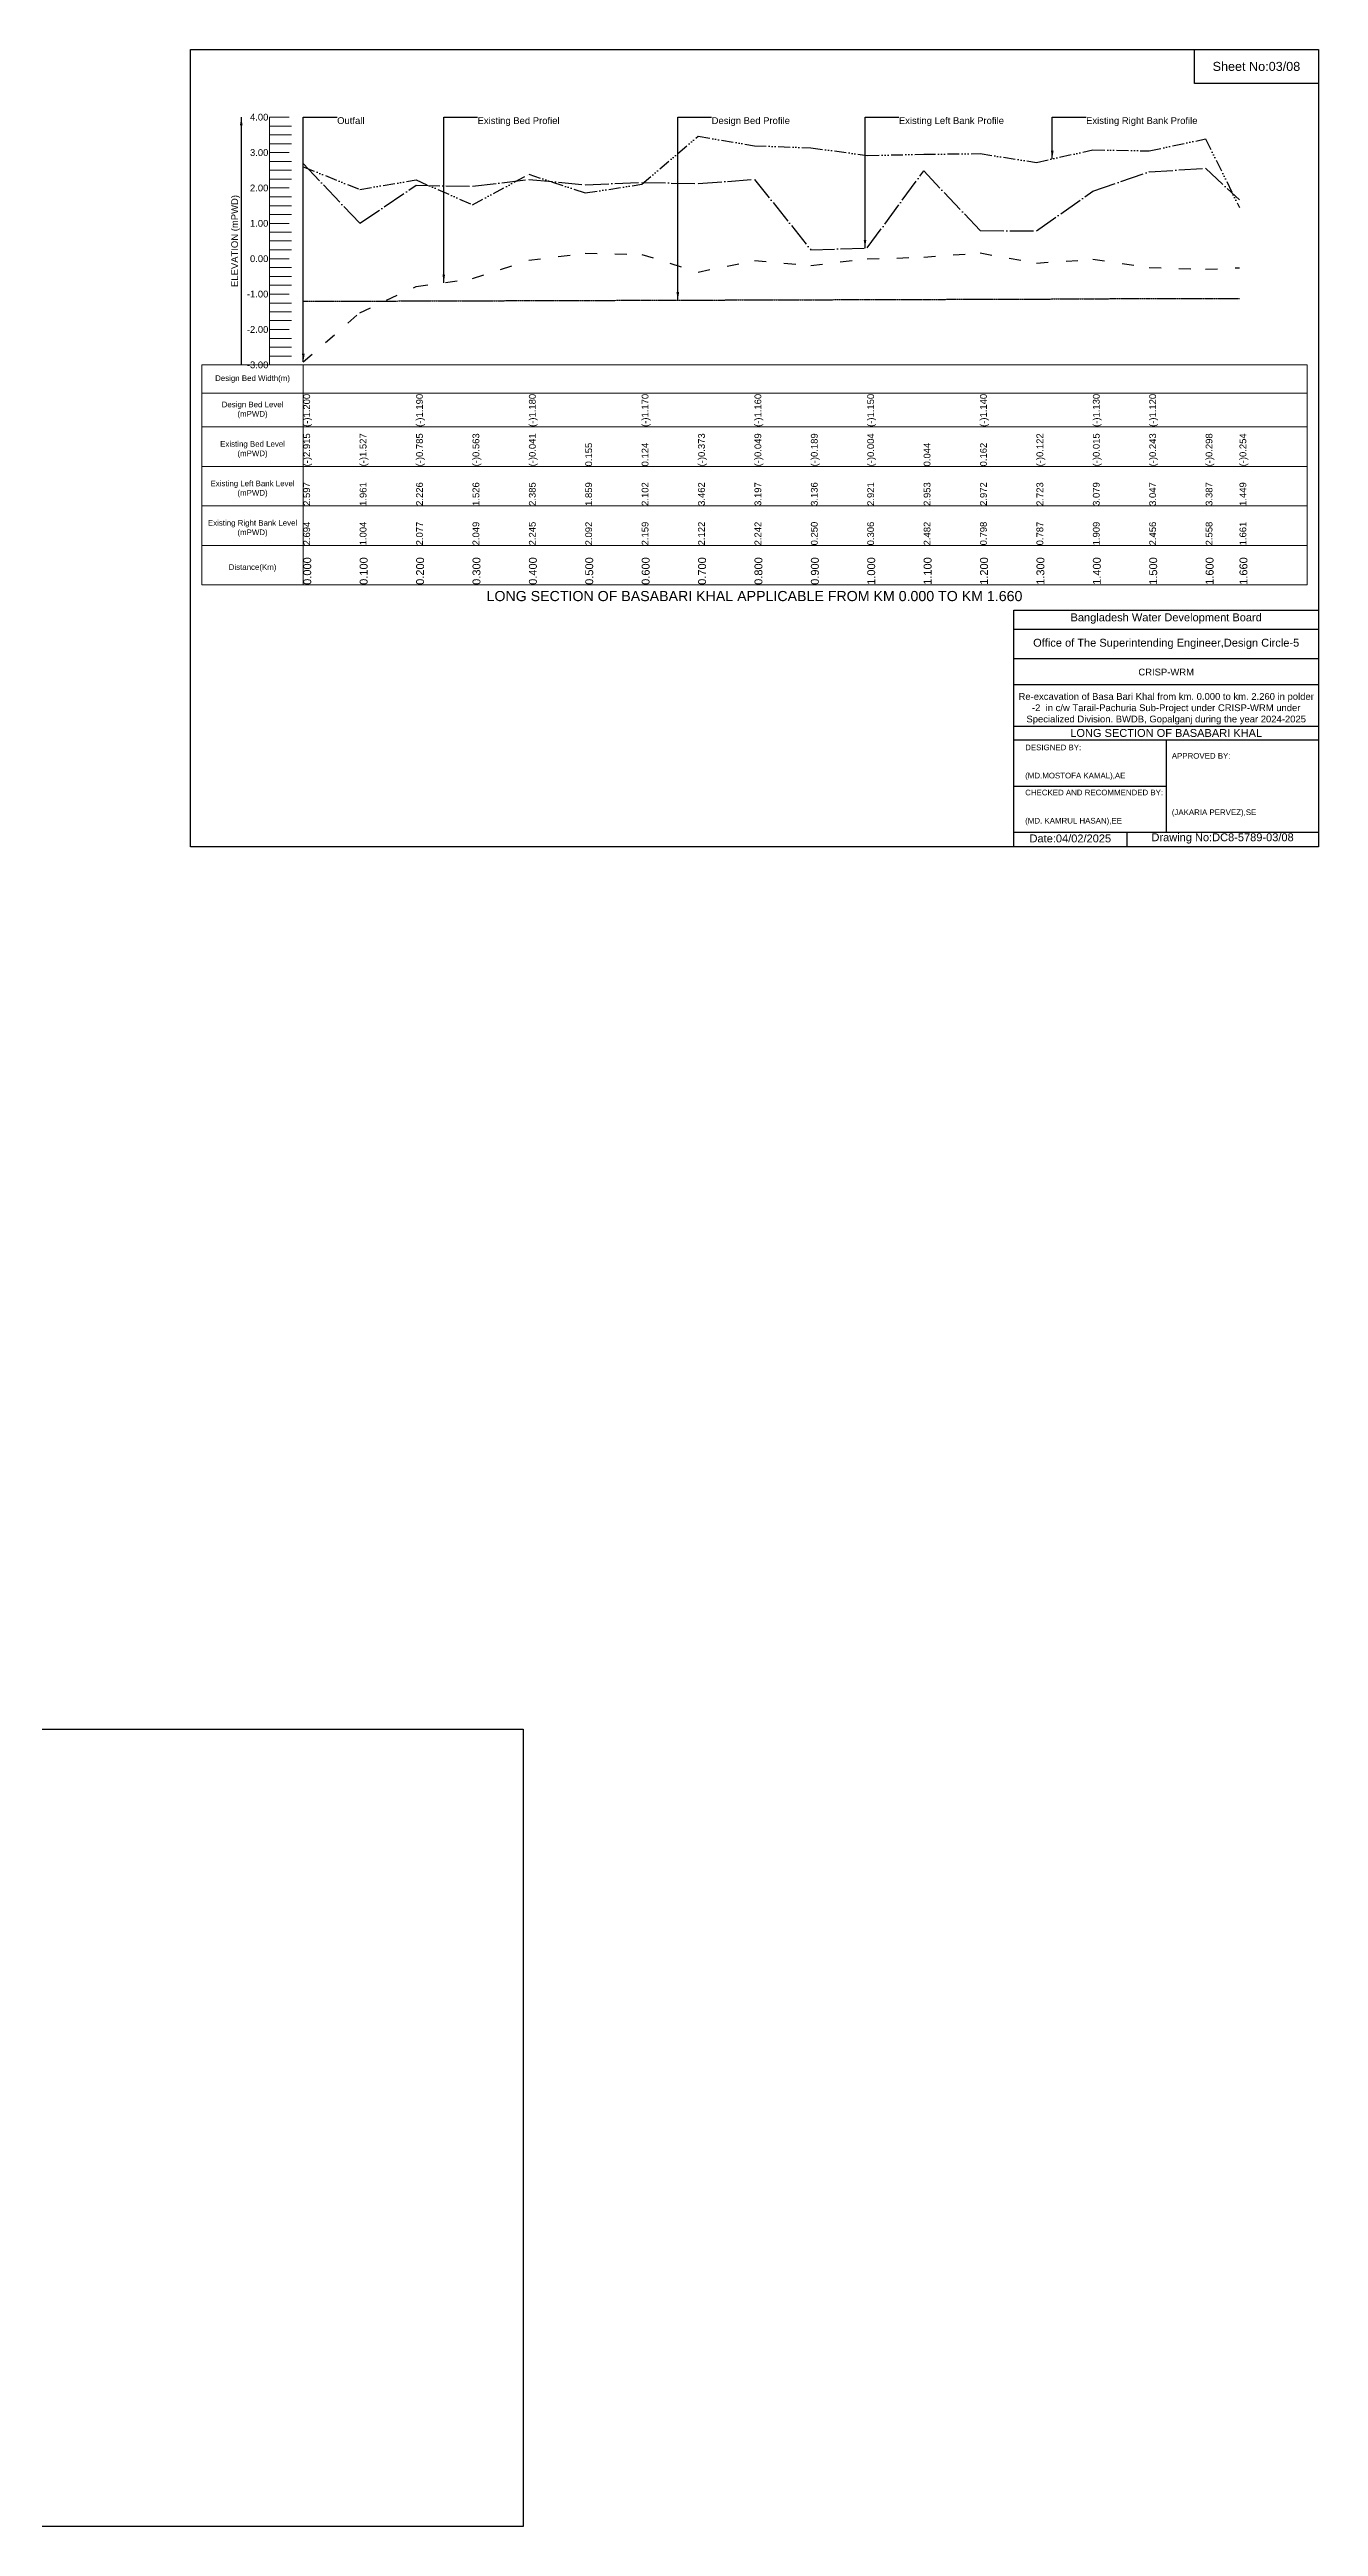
# Model space of a CAD drawing. Header units: inches. Extents: x 91000 to 228000, y -17569 to 0.
# Drawn here: x 119000 to 128000, y -17569 to 0 of the extents above; entities that cross this region are included whole.
import ezdxf

# ---------------------------------------------------------------- set-up
doc = ezdxf.new("R2010")
doc.units = ezdxf.units.IN
doc.header["$LTSCALE"] = 7
doc.header["$MEASUREMENT"] = 0
for name, pattern in [('ACAD_ISO03W100', [30, 12, -18]), ('ACAD_ISO04W100', [30, 24, -3, 0, -3]), ('ACAD_ISO14W100', [24, 12, -3, 0, -3, 0, -3, 0, -3]), ('CENTER', [2, 1.25, -0.25, 0.25, -0.25])]:
    doc.linetypes.add(name, pattern=pattern)
for name, color, linetype, lineweight in [('Design Bed Level Long Section', 7, 'CENTER', 25), ('Existing Bed Level for Long Section', 7, 'ACAD_ISO03W100', 25), ('Existing Left Bank of Long section', 7, 'ACAD_ISO04W100', 25), ('Existing Right Bank of Long Section', 7, 'ACAD_ISO14W100', 25), ('Long Section Border', 7, 'Continuous', 9), ('Long Section Labels', 7, 'Continuous', 9), ('Vscale for Long Section', 7, 'Continuous', 9)]:
    doc.layers.add(name, color=color, linetype=linetype, lineweight=lineweight)
doc.styles.get("Standard").update_dxf_attribs({"font": 'arial.ttf'})
doc.dimstyles.get("Standard").update_dxf_attribs({"dimtxt": 0.18, "dimasz": 0.18, "dimexe": 0.18, "dimexo": 0.0625, "dimgap": 0.09, "dimtad": 0, "dimtih": 1, "dimtoh": 1, "dimdec": 4, "dimzin": 0, "dimdsep": 46, "dimtxsty": 'Standard', "dimcen": 0.09, "dimadec": 0, "dimazin": 0, "dimtfac": 1, "dimtdec": 4, "dimtofl": 0, "dimtmove": 0, "dimatfit": 3, "dimfxl": 1, "dimtolj": 1, "dimtzin": 0, "dimarcsym": 0})

msp = doc.modelspace()

# ---------------------------------------------------------------- linework, layer by layer
for points in [[(120000, 0), (128000, 0), (128000, -5656), (120000, -5656)], [(127120, 0), (128000, 0), (128000, -240), (127120, -240)], [(114360, -11913), (122360, -11913), (122360, -17569), (114360, -17569)]]:
    msp.add_lwpolyline(points, close=True)
for points in [[(125840, -5656), (125840, -3976), (128000, -3976)], [(125840, -4112), (128000, -4112)], [(125840, -4320), (128000, -4320)], [(125840, -4504), (128000, -4504)], [(125840, -4800), (128000, -4800)], [(125840, -4896), (128000, -4896)], [(126920, -4896), (126920, -5552)], [(125840, -5224), (126920, -5224)], [(125840, -5552), (128000, -5552)], [(126640, -5552), (126640, -5656)]]:
    msp.add_lwpolyline(points)
at = {"layer": 'Design Bed Level Long Section'}
msp.add_lwpolyline([(120800, -1785), (121200, -1785), (121600, -1783), (122000, -1783), (122400, -1780), (122800, -1780), (123200, -1778), (123600, -1778), (124000, -1775), (124400, -1775), (124800, -1773), (125200, -1773), (125600, -1770), (126000, -1770), (126400, -1768), (126800, -1765), (127200, -1765), (127440, -1765)], dxfattribs=at)
at = {"layer": 'Existing Bed Level for Long Section'}
msp.add_lwpolyline([(120800, -2216), (121200, -1867), (121600, -1681), (122000, -1625), (122400, -1494), (122800, -1445), (123200, -1453), (123600, -1578), (124000, -1496), (124400, -1531), (124800, -1485), (125200, -1473), (125600, -1443), (126000, -1515), (126400, -1488), (126800, -1545), (127200, -1559), (127440, -1548)], dxfattribs=at)
at = {"layer": 'Existing Left Bank of Long section'}
msp.add_lwpolyline([(120800, -808), (121200, -1232), (121600, -963), (122000, -970), (122400, -921), (122800, -959), (123200, -942), (123600, -951), (124000, -921), (124400, -1421), (124800, -1407), (125200, -861), (125600, -1284), (126000, -1286), (126400, -1005), (126800, -868), (127200, -842), (127440, -1067)], dxfattribs=at)
at = {"layer": 'Existing Right Bank of Long Section'}
msp.add_lwpolyline([(120800, -832), (121200, -992), (121600, -925), (122000, -1101), (122400, -885), (122800, -1017), (123200, -956), (123600, -615), (124000, -682), (124400, -697), (124800, -751), (125200, -743), (125600, -738), (126000, -801), (126400, -711), (126800, -719), (127200, -634), (127440, -1120)], dxfattribs=at)
at = {"layer": 'Long Section Border'}
msp.add_lwpolyline([(120080, -2237), (127920, -2237), (127920, -3797), (120080, -3797)], close=True, dxfattribs=at)
for points in [[(120800, -2237), (120800, -3797)], [(120080, -2437), (127920, -2437)], [(120080, -2677), (127920, -2677)], [(120080, -2957), (127920, -2957)], [(120080, -3237), (127920, -3237)], [(120080, -3517), (127920, -3517)]]:
    msp.add_lwpolyline(points, dxfattribs=at)
at = {"layer": 'Vscale for Long Section'}
for points in [[(120560, -2237), (120560, -1986), (120560, -1735), (120560, -1484), (120560, -1233), (120560, -982), (120560, -731), (120560, -480)], [(120560, -480), (120700, -480)], [(120560, -543), (120716, -543)], [(120560, -606), (120716, -606)], [(120560, -668), (120716, -668)], [(120560, -731), (120700, -731)], [(120560, -794), (120716, -794)], [(120560, -856), (120716, -856)], [(120560, -919), (120716, -919)], [(120560, -982), (120700, -982)], [(120560, -1045), (120716, -1045)], [(120560, -1108), (120716, -1108)], [(120560, -1170), (120716, -1170)], [(120560, -1233), (120700, -1233)], [(120560, -1296), (120716, -1296)], [(120560, -1358), (120716, -1358)], [(120560, -1421), (120716, -1421)], [(120560, -1484), (120700, -1484)], [(120560, -1547), (120716, -1547)], [(120560, -1610), (120716, -1610)], [(120560, -1672), (120716, -1672)], [(120560, -1735), (120700, -1735)], [(120560, -1798), (120716, -1798)], [(120560, -1860), (120716, -1860)], [(120560, -1923), (120716, -1923)], [(120560, -1986), (120700, -1986)], [(120560, -2049), (120716, -2049)], [(120560, -2112), (120716, -2112)], [(120560, -2174), (120716, -2174)], [(120560, -2237), (120700, -2237)]]:
    msp.add_lwpolyline(points, dxfattribs=at)

# ---------------------------------------------------------------- texts
at = {"attachment_point": 5}
for s, insert, char_height in [('Sheet No:03/08', (127560, -120), 64), ('Bangladesh Water Development Board', (126920, -4036), 56), ('Office of The Superintending Engineer,Design Circle-5', (126920, -4216), 56)]:
    msp.add_mtext(s, dxfattribs=dict(at, insert=insert, char_height=char_height))
for s, insert, char_height, width, attachment_point in [('CRISP-WRM', (126920, -4416), 48, 2240, 5), ('Re-excavation of Basa Bari Khal from km. 0.000 to km. 2.260 in polder -2  in c/w Tarail-Pachuria Sub-Project under CRISP-WRM under Specialized Division. BWDB, Gopalganj during the year 2024-2025', (126920, -4676), 48, 2160, 5), ('LONG SECTION OF BASABARI KHAL', (126920, -4848), 56, 2240, 5), ('DESIGNED BY:^J^J^J(MD.MOSTOFA KAMAL),AE', (125920, -5056), 40, 1120, 4), ('APPROVED BY:^J^J^J^J^J^J(JAKARIA PERVEZ),SE', (126960, -5216), 40, 1120, 4), ('CHECKED AND RECOMMENDED BY:^J^J^J(MD. KAMRUL HASAN),EE', (125920, -5376), 40, 1120, 4), ('Date:04/02/2025', (126240, -5596), 56, 1120, 5), ('Drawing No:DC8-5789-03/08', (127320, -5596), 56, 1760, 5)]:
    msp.add_mtext(s, dxfattribs=dict(insert=insert, char_height=char_height, width=width, attachment_point=attachment_point))
at = {"layer": 'Long Section Border', "attachment_point": 5}
for s, insert, char_height in [('Design Bed Width(m)', (120440, -2337), 40), ('Design Bed Level^J(mPWD)', (120440, -2557), 40), ('Existing Bed Level^J(mPWD)', (120440, -2837), 40), ('Existing Left Bank Level^J(mPWD)', (120440, -3117), 40), ('Existing Right Bank Level^J(mPWD)', (120440, -3397), 40), ('Distance(Km)', (120440, -3677), 40), ('LONG SECTION OF BASABARI KHAL APPLICABLE FROM KM 0.000 TO KM 1.660', (124000, -3877), 72)]:
    msp.add_mtext(s, dxfattribs=dict(at, insert=insert, char_height=char_height))
at = {"layer": 'Long Section Labels', "char_height": 48, "attachment_point": 1}
for s, insert in [('Outfall', (121040, -480)), ('Existing Bed Profiel', (122036, -480)), ('Design Bed Profile', (123696, -480)), ('Existing Left Bank Profile', (125024, -480)), ('Existing Right Bank Profile', (126352, -480))]:
    msp.add_mtext(s, dxfattribs=dict(at, insert=insert))
at = {"layer": 'Vscale for Long Section', "char_height": 48, "attachment_point": 6}
for s, insert in [('4.00', (120552, -480)), ('3.00', (120552, -731)), ('2.00', (120552, -982)), ('1.00', (120552, -1233)), ('0.00', (120552, -1484)), ('-1.00', (120552, -1735)), ('-2.00', (120552, -1986)), ('-3.00', (120552, -2237))]:
    msp.add_mtext(s, dxfattribs=dict(at, insert=insert))
at = {"layer": 'Vscale for Long Section', "rotation": 90}
for s, insert, char_height, attachment_point in [('ELEVATION (mPWD)', (120320, -1358), 48, 5), ('(-)1.200', (120800, -2677), 48, 1), ('(-)1.200', (120800, -2677), 48, 1), ('(-)1.190', (121600, -2677), 48, 1), ('(-)1.190', (121600, -2677), 48, 1), ('(-)1.180', (122400, -2677), 48, 1), ('(-)1.180', (122400, -2677), 48, 1), ('(-)1.170', (123200, -2677), 48, 1), ('(-)1.170', (123200, -2677), 48, 1), ('(-)1.160', (124000, -2677), 48, 1), ('(-)1.160', (124000, -2677), 48, 1), ('(-)1.150', (124800, -2677), 48, 1), ('(-)1.150', (124800, -2677), 48, 1), ('(-)1.140', (125600, -2677), 48, 1), ('(-)1.140', (125600, -2677), 48, 1), ('(-)1.130', (126400, -2677), 48, 1), ('(-)1.120', (126800, -2677), 48, 1), ('(-)1.120', (126800, -2677), 48, 1), ('(-)1.120', (126800, -2677), 48, 1), ('(-)2.915', (120800, -2957), 48, 1), ('(-)1.527', (121200, -2957), 48, 1), ('(-)0.785', (121600, -2957), 48, 1), ('(-)0.563', (122000, -2957), 48, 1), ('(-)0.041', (122400, -2957), 48, 1), ('0.155', (122800, -2957), 48, 1), ('0.124', (123200, -2957), 48, 1), ('(-)0.373', (123600, -2957), 48, 1), ('(-)0.049', (124000, -2957), 48, 1), ('(-)0.189', (124400, -2957), 48, 1), ('(-)0.004', (124800, -2957), 48, 1), ('0.044', (125200, -2957), 48, 1), ('0.162', (125600, -2957), 48, 1), ('(-)0.122', (126000, -2957), 48, 1), ('(-)0.015', (126400, -2957), 48, 1), ('(-)0.243', (126800, -2957), 48, 1), ('(-)0.298', (127200, -2957), 48, 1), ('(-)0.254', (127440, -2957), 48, 1), ('2.597', (120800, -3237), 48, 1), ('1.961', (121200, -3237), 48, 1), ('2.226', (121600, -3237), 48, 1), ('1.526', (122000, -3237), 48, 1), ('2.385', (122400, -3237), 48, 1), ('1.859', (122800, -3237), 48, 1), ('2.102', (123200, -3237), 48, 1), ('3.462', (123600, -3237), 48, 1), ('3.197', (124000, -3237), 48, 1), ('3.136', (124400, -3237), 48, 1), ('2.921', (124800, -3237), 48, 1), ('2.953', (125200, -3237), 48, 1), ('2.972', (125600, -3237), 48, 1), ('2.723', (126000, -3237), 48, 1), ('3.079', (126400, -3237), 48, 1), ('3.047', (126800, -3237), 48, 1), ('3.387', (127200, -3237), 48, 1), ('1.449', (127440, -3237), 48, 1), ('2.694', (120800, -3517), 48, 1), ('1.004', (121200, -3517), 48, 1), ('2.077', (121600, -3517), 48, 1), ('2.049', (122000, -3517), 48, 1), ('2.245', (122400, -3517), 48, 1), ('2.092', (122800, -3517), 48, 1), ('2.159', (123200, -3517), 48, 1), ('2.122', (123600, -3517), 48, 1), ('2.242', (124000, -3517), 48, 1), ('0.250', (124400, -3517), 48, 1), ('0.306', (124800, -3517), 48, 1), ('2.482', (125200, -3517), 48, 1), ('0.798', (125600, -3517), 48, 1), ('0.787', (126000, -3517), 48, 1), ('1.909', (126400, -3517), 48, 1), ('2.456', (126800, -3517), 48, 1), ('2.558', (127200, -3517), 48, 1), ('1.661', (127440, -3517), 48, 1), ('0.000', (120800, -3797), 56, 1), ('0.100', (121200, -3797), 56, 1), ('0.200', (121600, -3797), 56, 1), ('0.300', (122000, -3797), 56, 1), ('0.400', (122400, -3797), 56, 1), ('0.500', (122800, -3797), 56, 1), ('0.600', (123200, -3797), 56, 1), ('0.700', (123600, -3797), 56, 1), ('0.800', (124000, -3797), 56, 1), ('0.900', (124400, -3797), 56, 1), ('1.000', (124800, -3797), 56, 1), ('1.100', (125200, -3797), 56, 1), ('1.200', (125600, -3797), 56, 1), ('1.300', (126000, -3797), 56, 1), ('1.400', (126400, -3797), 56, 1), ('1.500', (126800, -3797), 56, 1), ('1.600', (127200, -3797), 56, 1), ('1.660', (127440, -3797), 56, 1)]:
    msp.add_mtext(s, dxfattribs=dict(at, insert=insert, char_height=char_height, attachment_point=attachment_point))

# ---------------------------------------------------------------- leaders
at = {"layer": 'Long Section Labels', "annotation_type": 0, "has_hookline": 1, "hookline_direction": 0}
for points, text_width in [([(120800, -2216), (120800, -480), (121040, -480)], 186), ([(121796, -1654), (121796, -480), (122036, -480)], 571), ([(123456, -1778), (123456, -480), (123696, -480)], 547), ([(124784, -1408), (124784, -480), (125024, -480)], 737), ([(126112, -776), (126112, -480), (126352, -480)], 782)]:
    msp.add_leader(points, dimstyle='Standard', override={"dimasz": 57.6}, dxfattribs=dict(at, text_width=text_width))
at = {"layer": 'Vscale for Long Section'}
msp.add_leader([(120360, -480), (120360, -2237)], dimstyle='Standard', override={"dimasz": 57.6}, dxfattribs=at)

doc.saveas('drawing.dxf')
